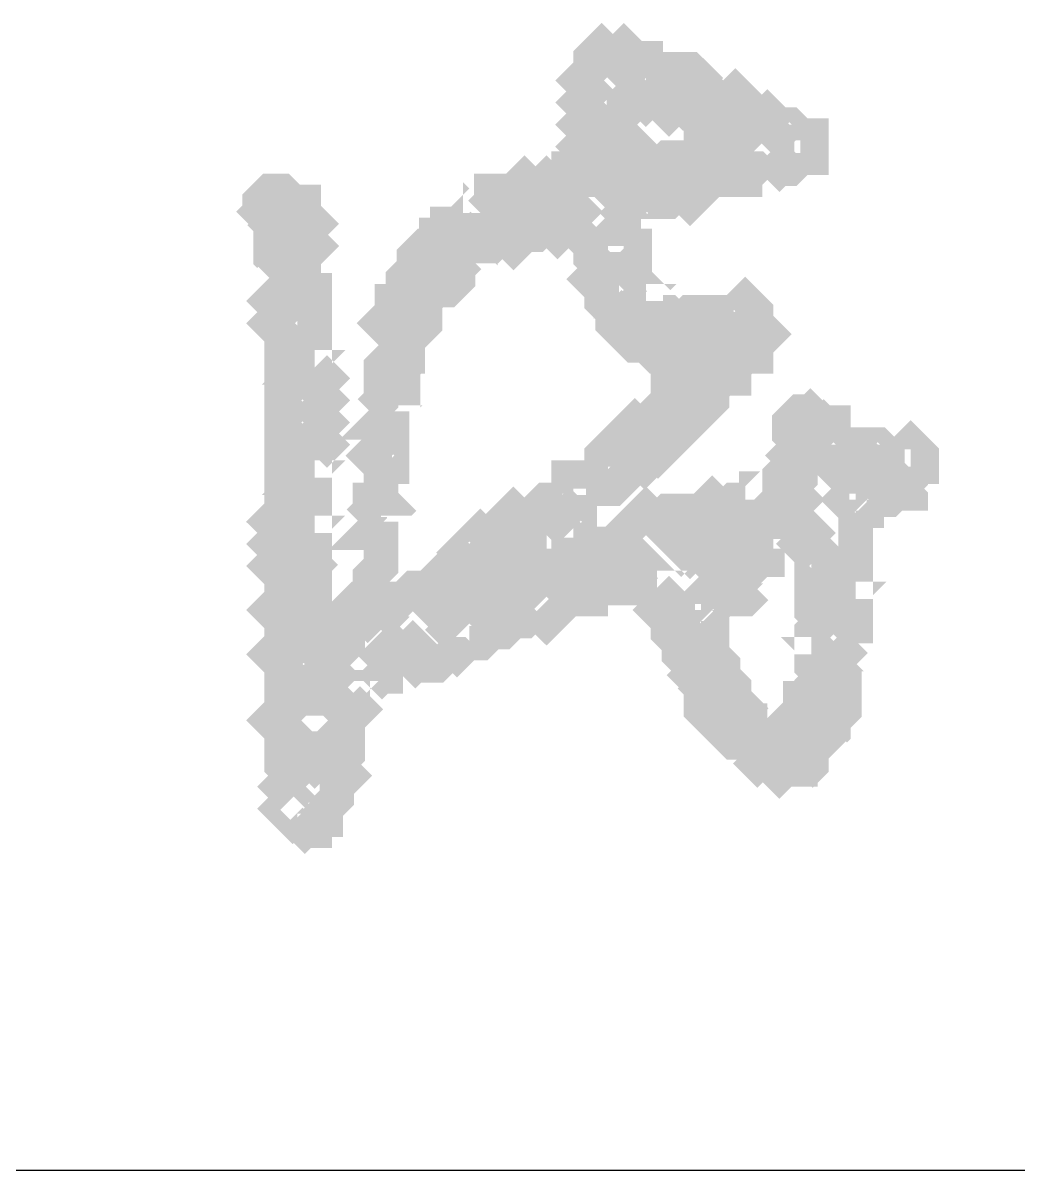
# Model space of a CAD drawing. Extents: x 37173252 to 74842692, y 59158332 to 118813339.
# Drawn here: x 37758493 to 37760801, y 59228993 to 59231654 of the extents above; entities that cross this region are included whole.
import ezdxf

# ---------------------------------------------------------------- set-up
doc = ezdxf.new("R2010")
doc.units = 0
doc.header["$LTSCALE"] = 1000
doc.header["$MEASUREMENT"] = 0
doc.layers.add('TITLIN', color=7, linetype='Continuous')
doc.layers.add('WALL', color=4, linetype='Continuous')

# ---------------------------------------------------------------- blocks, each defined once
blk = doc.blocks.new('TITLEA')
at = {"layer": 'TITLIN'}
blk.add_line((-6500, 13132.17), (0, 13132.17), dxfattribs=at)
blk = doc.blocks.new('tk')
at = {"linetype": 'Continuous', "const_width": 80}
for points in [[(39415785.3, 59200020.7), (39415759.7, 59200046.3), (39415734.1, 59200020.7), (39415734.1, 59199995.1), (39415708.5, 59199969.5), (39415734.1, 59199943.9), (39415708.5, 59199918.3), (39415734.1, 59199892.7), (39415708.5, 59199867.1), (39415734.1, 59199841.5), (39415708.5, 59199815.9), (39415734.1, 59199790.3), (39415708.5, 59199764.7)], [(39415785.3, 59200020.7), (39415810.9, 59200046.3), (39415836.5, 59200020.7)], [(39415836.5, 59200020.7), (39415810.9, 59199995.1), (39415785.3, 59200020.7)], [(39415862.1, 59199995.1), (39415862.1, 59200020.7), (39415836.5, 59200020.7)], [(39415887.7, 59199995.1), (39415913.3, 59200020.7)], [(39415836.5, 59199943.9), (39415836.5, 59199969.5), (39415862.1, 59199995.1)], [(39415862.1, 59199995.1), (39415887.7, 59199995.1)], [(39415887.7, 59199995.1), (39415913.3, 59199969.5), (39415938.9, 59199969.5)], [(39415938.9, 59199969.5), (39415938.9, 59199995.1), (39415964.5, 59199995.1), (39415990.1, 59199969.5)], [(39415990.1, 59199969.5), (39415938.9, 59199918.3)], [(39415990.1, 59199969.5), (39416041.3, 59199918.3), (39416066.9, 59199943.9)], [(39416066.9, 59199943.9), (39416041.3, 59199969.5)], [(39415810.9, 59199790.3), (39415785.3, 59199815.9), (39415810.9, 59199841.5), (39415785.3, 59199867.1), (39415810.9, 59199892.7), (39415810.9, 59199918.3), (39415836.5, 59199943.9)], [(39415836.5, 59199943.9), (39415862.1, 59199918.3), (39415887.7, 59199943.9)], [(39416066.9, 59199943.9), (39416092.5, 59199918.3), (39416092.5, 59199892.7), (39416041.3, 59199841.5)], [(39415938.9, 59199918.3), (39415913.3, 59199918.3), (39415913.3, 59199892.7), (39415887.7, 59199867.1)], [(39415938.9, 59199918.3), (39415964.5, 59199892.7), (39415990.1, 59199892.7), (39416041.3, 59199841.5)], [(39416169.3, 59199867.1), (39416143.7, 59199892.7), (39416118.1, 59199867.1)], [(39416118.1, 59199867.1), (39416066.9, 59199815.9)], [(39416169.3, 59199867.1), (39416194.9, 59199867.1), (39416220.5, 59199841.5)], [(39416220.5, 59199841.5), (39416194.9, 59199815.9), (39416169.3, 59199841.5), (39416169.3, 59199867.1)], [(39416041.3, 59199841.5), (39416015.7, 59199815.9), (39415990.1, 59199815.9), (39415990.1, 59199790.3), (39415964.5, 59199764.7)], [(39416066.9, 59199815.9), (39416041.3, 59199841.5)], [(39416220.5, 59199790.3), (39416246.1, 59199790.3), (39416246.1, 59199841.5), (39416220.5, 59199841.5)], [(39415887.7, 59199764.7), (39415862.1, 59199790.3), (39415836.5, 59199764.7), (39415810.9, 59199790.3)], [(39416066.9, 59199815.9), (39416066.9, 59199790.3), (39416041.3, 59199764.7), (39416041.3, 59199739.1)], [(39415810.9, 59199790.3), (39415759.7, 59199739.1)], [(39415964.5, 59199764.7), (39415938.9, 59199790.3), (39415913.3, 59199790.3), (39415887.7, 59199764.7)], [(39416143.7, 59199739.1), (39416169.3, 59199764.7), (39416194.9, 59199764.7), (39416220.5, 59199790.3)], [(39415606.1, 59199713.5), (39415580.5, 59199739.1), (39415554.9, 59199713.5), (39415503.7, 59199713.5), (39415503.7, 59199687.9), (39415478.1, 59199662.3)], [(39415606.1, 59199713.5), (39415631.7, 59199739.1), (39415657.3, 59199713.5), (39415682.9, 59199739.1)], [(39415708.5, 59199764.7), (39415682.9, 59199739.1)], [(39415682.9, 59199739.1), (39415682.9, 59199764.7), (39415708.5, 59199764.7)], [(39415708.5, 59199764.7), (39415734.1, 59199739.1), (39415759.7, 59199739.1)], [(39415887.7, 59199764.7), (39415862.1, 59199739.1), (39415887.7, 59199713.5), (39415887.7, 59199687.9)], [(39415964.5, 59199764.7), (39415964.5, 59199739.1), (39415938.9, 59199713.5)], [(39416041.3, 59199739.1), (39416092.5, 59199739.1), (39416092.5, 59199764.7)], [(39416092.5, 59199764.7), (39416118.1, 59199764.7), (39416143.7, 59199739.1)], [(39415682.9, 59199739.1), (39415708.5, 59199713.5)], [(39415759.7, 59199739.1), (39415785.3, 59199713.5), (39415810.9, 59199739.1)], [(39415810.9, 59199739.1), (39415836.5, 59199713.5), (39415836.5, 59199687.9)], [(39415990.1, 59199713.5), (39416015.7, 59199739.1), (39416041.3, 59199739.1)], [(39416143.7, 59199739.1), (39416143.7, 59199739.1)], [(39414966.1, 59199662.3), (39414966.1, 59199687.9), (39414991.7, 59199713.5), (39415017.3, 59199713.5), (39415042.9, 59199687.9)], [(39415529.3, 59199662.3), (39415554.9, 59199687.9), (39415580.5, 59199687.9), (39415606.1, 59199713.5)], [(39415887.7, 59199687.9), (39415913.3, 59199687.9), (39415938.9, 59199713.5)], [(39415938.9, 59199713.5), (39415964.5, 59199687.9), (39415990.1, 59199713.5)], [(39415990.1, 59199713.5), (39415990.1, 59199713.5)], [(39415042.9, 59199687.9), (39415017.3, 59199662.3), (39415042.9, 59199636.7), (39415017.3, 59199611.1), (39414991.7, 59199611.1)], [(39415042.9, 59199687.9), (39415068.5, 59199662.3)], [(39415068.5, 59199662.3), (39415068.5, 59199687.9), (39415042.9, 59199687.9)], [(39415478.1, 59199662.3), (39415478.1, 59199636.7), (39415452.5, 59199662.3), (39415426.9, 59199636.7)], [(39415682.9, 59199636.7), (39415657.3, 59199662.3), (39415631.7, 59199636.7)], [(39415682.9, 59199636.7), (39415708.5, 59199662.3), (39415734.1, 59199636.7)], [(39415836.5, 59199687.9), (39415810.9, 59199662.3), (39415836.5, 59199636.7)], [(39415836.5, 59199687.9), (39415887.7, 59199687.9)], [(39414966.1, 59199662.3), (39414940.5, 59199636.7)], [(39414991.7, 59199611.1), (39414991.7, 59199636.7), (39414966.1, 59199662.3)], [(39415068.5, 59199611.1), (39415094.1, 59199636.7), (39415068.5, 59199662.3)], [(39415580.5, 59199611.1), (39415529.3, 59199662.3)], [(39415426.9, 59199636.7), (39415401.3, 59199611.1)], [(39415401.3, 59199611.1), (39415401.3, 59199636.7), (39415426.9, 59199636.7)], [(39415426.9, 59199636.7), (39415452.5, 59199611.1)], [(39415580.5, 59199611.1), (39415606.1, 59199611.1), (39415631.7, 59199636.7)], [(39415631.7, 59199636.7), (39415657.3, 59199611.1), (39415682.9, 59199636.7)], [(39415682.9, 59199636.7), (39415734.1, 59199585.5)], [(39414991.7, 59199611.1), (39414991.7, 59199559.9), (39415017.3, 59199534.3), (39414991.7, 59199508.7)], [(39415042.9, 59199508.7), (39415068.5, 59199534.3), (39415068.5, 59199559.9), (39415094.1, 59199585.5), (39415068.5, 59199611.1)], [(39415401.3, 59199611.1), (39415375.7, 59199585.5)], [(39415375.7, 59199585.5), (39415375.7, 59199611.1), (39415401.3, 59199611.1)], [(39415452.5, 59199611.1), (39415426.9, 59199585.5), (39415452.5, 59199559.9)], [(39415452.5, 59199611.1), (39415478.1, 59199585.5), (39415503.7, 59199585.5), (39415529.3, 59199611.1)], [(39415529.3, 59199611.1), (39415554.9, 59199585.5), (39415580.5, 59199611.1)], [(39415810.9, 59199585.5), (39415810.9, 59199611.1), (39415785.3, 59199611.1), (39415759.7, 59199585.5), (39415785.3, 59199559.9), (39415759.7, 59199534.3)], [(39415273.3, 59199380.7), (39415247.7, 59199406.3), (39415273.3, 59199431.9), (39415273.3, 59199457.5), (39415298.9, 59199457.5), (39415298.9, 59199508.7), (39415324.5, 59199534.3), (39415324.5, 59199559.9), (39415350.1, 59199585.5), (39415375.7, 59199585.5)], [(39415375.7, 59199483.1), (39415375.7, 59199508.7), (39415401.3, 59199534.3), (39415401.3, 59199559.9), (39415375.7, 59199585.5)], [(39415734.1, 59199585.5), (39415734.1, 59199559.9), (39415759.7, 59199534.3)], [(39415836.5, 59199508.7), (39415836.5, 59199585.5), (39415810.9, 59199585.5)], [(39415452.5, 59199559.9), (39415426.9, 59199534.3), (39415426.9, 59199508.7), (39415401.3, 59199483.1), (39415375.7, 59199483.1)], [(39415452.5, 59199559.9), (39415452.5, 59199559.9)], [(39415759.7, 59199534.3), (39415734.1, 59199508.7), (39415759.7, 59199483.1), (39415759.7, 59199457.5), (39415785.3, 59199431.9), (39415785.3, 59199406.3), (39415810.9, 59199380.7)], [(39415042.9, 59199508.7), (39414991.7, 59199457.5), (39415017.3, 59199431.9)], [(39415068.5, 59199483.1), (39415068.5, 59199508.7), (39415042.9, 59199508.7)], [(39415862.1, 59199457.5), (39415836.5, 59199457.5), (39415862.1, 59199483.1), (39415836.5, 59199508.7)], [(39415836.5, 59199508.7), (39415810.9, 59199483.1)], [(39415017.3, 59199431.9), (39415068.5, 59199483.1)], [(39415068.5, 59199483.1), (39415094.1, 59199483.1), (39415094.1, 59199355.1)], [(39415375.7, 59199483.1), (39415350.1, 59199457.5), (39415350.1, 59199431.9)], [(39416041.3, 59199406.3), (39416041.3, 59199431.9), (39416066.9, 59199431.9), (39416092.5, 59199457.5), (39416118.1, 59199431.9), (39416118.1, 59199406.3)], [(39415887.7, 59199431.9), (39415862.1, 59199431.9), (39415862.1, 59199457.5)], [(39415017.3, 59199329.5), (39415017.3, 59199380.7), (39414991.7, 59199406.3), (39415017.3, 59199431.9)], [(39415324.5, 59199431.9), (39415273.3, 59199380.7)], [(39415324.5, 59199431.9), (39415350.1, 59199431.9)], [(39415350.1, 59199431.9), (39415324.5, 59199431.9)], [(39415324.5, 59199380.7), (39415350.1, 59199406.3), (39415350.1, 59199431.9)], [(39415862.1, 59199355.1), (39415862.1, 59199380.7), (39415887.7, 59199406.3), (39415887.7, 59199431.9)], [(39415887.7, 59199431.9), (39415913.3, 59199431.9), (39415938.9, 59199406.3)], [(39416041.3, 59199406.3), (39415990.1, 59199406.3), (39415990.1, 59199431.9), (39415964.5, 59199431.9), (39415938.9, 59199406.3)], [(39415273.3, 59199380.7), (39415273.3, 59199380.7)], [(39415273.3, 59199329.5), (39415324.5, 59199380.7)], [(39415810.9, 59199380.7), (39415836.5, 59199406.3)], [(39415810.9, 59199380.7), (39415810.9, 59199380.7)], [(39415810.9, 59199380.7), (39415836.5, 59199355.1), (39415862.1, 59199355.1)], [(39415913.3, 59199329.5), (39415964.5, 59199380.7)], [(39415964.5, 59199380.7), (39415938.9, 59199406.3)], [(39415938.9, 59199406.3), (39415964.5, 59199380.7)], [(39415964.5, 59199380.7), (39416015.7, 59199329.5), (39415990.1, 59199303.9)], [(39415990.1, 59199201.5), (39416015.7, 59199227.1), (39416015.7, 59199252.7), (39416041.3, 59199278.3), (39416066.9, 59199278.3), (39416066.9, 59199303.9), (39416092.5, 59199329.5), (39416118.1, 59199329.5), (39416118.1, 59199355.1), (39416143.7, 59199380.7), (39416118.1, 59199406.3)], [(39416092.5, 59199406.3), (39416066.9, 59199380.7), (39416041.3, 59199406.3)], [(39416092.5, 59199406.3), (39416118.1, 59199406.3)], [(39416118.1, 59199406.3), (39416092.5, 59199406.3)], [(39415094.1, 59199303.9), (39415068.5, 59199303.9), (39415094.1, 59199329.5), (39415094.1, 59199355.1)], [(39415094.1, 59199355.1), (39415068.5, 59199355.1), (39415042.9, 59199329.5), (39415017.3, 59199329.5)], [(39415913.3, 59199329.5), (39415887.7, 59199329.5), (39415862.1, 59199355.1)], [(39415017.3, 59199329.5), (39415017.3, 59199201.5)], [(39415273.3, 59199329.5), (39415247.7, 59199303.9), (39415247.7, 59199227.1), (39415222.1, 59199201.5)], [(39415298.9, 59199303.9), (39415273.3, 59199329.5)], [(39415298.9, 59199303.9), (39415324.5, 59199329.5), (39415350.1, 59199329.5)], [(39415990.1, 59199303.9), (39415964.5, 59199329.5), (39415938.9, 59199303.9), (39415913.3, 59199329.5)], [(39415094.1, 59199252.7), (39415119.7, 59199278.3), (39415094.1, 59199303.9)], [(39415273.3, 59199201.5), (39415298.9, 59199227.1), (39415298.9, 59199303.9)], [(39415990.1, 59199303.9), (39415938.9, 59199252.7)], [(39415094.1, 59199252.7), (39415042.9, 59199201.5)], [(39415094.1, 59199201.5), (39415119.7, 59199227.1), (39415094.1, 59199252.7)], [(39415938.9, 59199252.7), (39415913.3, 59199252.7), (39415913.3, 59199227.1)], [(39415938.9, 59199252.7), (39415964.5, 59199227.1)], [(39415913.3, 59199227.1), (39415887.7, 59199201.5), (39415887.7, 59199175.9), (39415862.1, 59199150.3)], [(39415913.3, 59199227.1), (39415964.5, 59199175.9)], [(39416246.1, 59199201.5), (39416271.7, 59199227.1)], [(39415042.9, 59199201.5), (39415017.3, 59199201.5)], [(39415017.3, 59199201.5), (39415042.9, 59199201.5)], [(39415017.3, 59199073.5), (39415017.3, 59199201.5)], [(39415042.9, 59199201.5), (39415094.1, 59199150.3)], [(39415094.1, 59199150.3), (39415119.7, 59199175.9), (39415094.1, 59199201.5)], [(39415273.3, 59199175.9), (39415247.7, 59199175.9), (39415273.3, 59199201.5)], [(39415273.3, 59199201.5), (39415273.3, 59199175.9)], [(39415964.5, 59199175.9), (39415990.1, 59199201.5)], [(39415990.1, 59199201.5), (39415990.1, 59199201.5)], [(39416246.1, 59199201.5), (39416220.5, 59199201.5), (39416194.9, 59199175.9), (39416194.9, 59199150.3), (39416220.5, 59199124.7), (39416194.9, 59199099.1), (39416220.5, 59199073.5), (39416220.5, 59199047.9), (39416194.9, 59199022.3)], [(39416322.9, 59199124.7), (39416322.9, 59199099.1), (39416297.3, 59199073.5), (39416271.7, 59199099.1), (39416297.3, 59199124.7), (39416297.3, 59199175.9), (39416271.7, 59199175.9), (39416246.1, 59199201.5)], [(39415273.3, 59199124.7), (39415273.3, 59199175.9)], [(39415785.3, 59199124.7), (39415836.5, 59199175.9), (39415862.1, 59199150.3)], [(39415964.5, 59199175.9), (39415862.1, 59199073.5)], [(39415094.1, 59199150.3), (39415119.7, 59199124.7), (39415094.1, 59199099.1)], [(39415862.1, 59199150.3), (39415810.9, 59199099.1), (39415785.3, 59199124.7)], [(39416476.5, 59199073.5), (39416502.1, 59199073.5), (39416502.1, 59199099.1), (39416476.5, 59199124.7), (39416450.9, 59199099.1), (39416425.3, 59199099.1)], [(39415273.3, 59199124.7), (39415247.7, 59199124.7), (39415222.1, 59199099.1), (39415247.7, 59199073.5)], [(39415247.7, 59199073.5), (39415273.3, 59199073.5), (39415273.3, 59199124.7)], [(39415785.3, 59199124.7), (39415759.7, 59199099.1), (39415759.7, 59199073.5)], [(39416374.1, 59199124.7), (39416322.9, 59199124.7)], [(39416374.1, 59199124.7), (39416399.7, 59199124.7), (39416425.3, 59199099.1)], [(39416425.3, 59199099.1), (39416399.7, 59199073.5), (39416374.1, 59199099.1), (39416374.1, 59199124.7)], [(39415094.1, 59199047.9), (39415068.5, 59199047.9), (39415094.1, 59199073.5), (39415094.1, 59199099.1)], [(39415094.1, 59199099.1), (39415068.5, 59199099.1), (39415042.9, 59199073.5), (39415017.3, 59199073.5)], [(39415017.3, 59199073.5), (39415017.3, 59198971.1), (39414991.7, 59198945.5), (39415017.3, 59198919.9), (39414991.7, 59198894.3), (39415017.3, 59198868.7)], [(39415247.7, 59198996.7), (39415247.7, 59199073.5)], [(39415862.1, 59199073.5), (39415836.5, 59199073.5), (39415810.9, 59199047.9)], [(39415862.1, 59199073.5), (39415887.7, 59199047.9)], [(39416092.5, 59198996.7), (39416092.5, 59198971.1), (39416118.1, 59198996.7), (39416118.1, 59199022.3), (39416143.7, 59199022.3), (39416169.3, 59199047.9), (39416194.9, 59199022.3)], [(39416450.9, 59199022.3), (39416476.5, 59199047.9), (39416476.5, 59199073.5)], [(39415094.1, 59198919.9), (39415068.5, 59198919.9), (39415094.1, 59198945.5), (39415094.1, 59199047.9)], [(39415734.1, 59199022.3), (39415734.1, 59199047.9), (39415682.9, 59199047.9), (39415682.9, 59199022.3)], [(39415810.9, 59199047.9), (39415785.3, 59199022.3), (39415734.1, 59199022.3)], [(39415810.9, 59199047.9), (39415810.9, 59199047.9)], [(39416374.1, 59198996.7), (39416348.5, 59199022.3), (39416322.9, 59198996.7), (39416348.5, 59198971.1)], [(39415682.9, 59199022.3), (39415708.5, 59198996.7), (39415708.5, 59198971.1), (39415682.9, 59198971.1)], [(39415938.9, 59198971.1), (39415990.1, 59198971.1), (39416015.7, 59198996.7), (39416041.3, 59198971.1), (39416066.9, 59198996.7), (39416092.5, 59198996.7)], [(39416194.9, 59198971.1), (39416169.3, 59198996.7), (39416143.7, 59198971.1)], [(39416194.9, 59199022.3), (39416220.5, 59198996.7), (39416194.9, 59198971.1)], [(39416374.1, 59198996.7), (39416425.3, 59198996.7), (39416450.9, 59199022.3)], [(39416450.9, 59199022.3), (39416476.5, 59198996.7), (39416476.5, 59198971.1)], [(39415247.7, 59198996.7), (39415222.1, 59198996.7), (39415222.1, 59198971.1), (39415196.5, 59198945.5)], [(39415247.7, 59198945.5), (39415273.3, 59198971.1), (39415247.7, 59198996.7)], [(39415426.9, 59198868.7), (39415478.1, 59198919.9), (39415503.7, 59198894.3), (39415529.3, 59198919.9), (39415529.3, 59198945.5), (39415554.9, 59198971.1), (39415580.5, 59198945.5)], [(39415682.9, 59198971.1), (39415657.3, 59198996.7), (39415631.7, 59198996.7), (39415580.5, 59198945.5)], [(39415785.3, 59198894.3), (39415862.1, 59198971.1), (39415887.7, 59198945.5)], [(39416348.5, 59198971.1), (39416374.1, 59198971.1), (39416374.1, 59198996.7)], [(39415682.9, 59198971.1), (39415657.3, 59198945.5), (39415682.9, 59198919.9)], [(39415938.9, 59198971.1), (39415913.3, 59198971.1), (39415887.7, 59198945.5)], [(39415938.9, 59198894.3), (39415964.5, 59198868.7), (39415990.1, 59198894.3), (39415938.9, 59198945.5), (39415938.9, 59198971.1)], [(39416118.1, 59198945.5), (39416143.7, 59198971.1)], [(39416143.7, 59198971.1), (39416143.7, 59198945.5), (39416118.1, 59198945.5)], [(39416194.9, 59198971.1), (39416194.9, 59198945.5), (39416220.5, 59198945.5), (39416246.1, 59198919.9), (39416220.5, 59198894.3), (39416246.1, 59198868.7)], [(39416348.5, 59198766.3), (39416322.9, 59198766.3), (39416348.5, 59198791.9), (39416348.5, 59198971.1)], [(39415247.7, 59198919.9), (39415222.1, 59198919.9), (39415247.7, 59198945.5)], [(39415247.7, 59198945.5), (39415247.7, 59198919.9)], [(39415580.5, 59198945.5), (39415554.9, 59198919.9), (39415554.9, 59198894.3)], [(39415580.5, 59198945.5), (39415606.1, 59198919.9), (39415631.7, 59198919.9)], [(39415887.7, 59198945.5), (39415938.9, 59198894.3)], [(39416118.1, 59198945.5), (39416118.1, 59198919.9), (39416092.5, 59198919.9), (39416066.9, 59198894.3), (39416041.3, 59198919.9), (39416015.7, 59198894.3)], [(39415094.1, 59198868.7), (39415094.1, 59198919.9)], [(39415222.1, 59198766.3), (39415222.1, 59198817.5), (39415247.7, 59198843.1), (39415247.7, 59198919.9)], [(39415042.9, 59198894.3), (39415017.3, 59198868.7)], [(39415017.3, 59198868.7), (39415042.9, 59198894.3)], [(39415042.9, 59198894.3), (39415068.5, 59198868.7), (39415094.1, 59198868.7)], [(39415529.3, 59198868.7), (39415554.9, 59198894.3)], [(39415554.9, 59198894.3), (39415580.5, 59198894.3), (39415580.5, 59198868.7), (39415554.9, 59198843.1), (39415529.3, 59198868.7)], [(39415734.1, 59198868.7), (39415734.1, 59198894.3), (39415785.3, 59198894.3)], [(39415785.3, 59198894.3), (39415785.3, 59198868.7), (39415810.9, 59198843.1), (39415836.5, 59198868.7), (39415862.1, 59198843.1)], [(39416015.7, 59198894.3), (39416015.7, 59198843.1), (39416041.3, 59198817.5), (39416066.9, 59198843.1), (39416092.5, 59198817.5)], [(39415017.3, 59198817.5), (39414991.7, 59198843.1), (39415017.3, 59198868.7)], [(39415094.1, 59198868.7), (39415094.1, 59198843.1), (39415119.7, 59198817.5)], [(39415426.9, 59198868.7), (39415375.7, 59198817.5), (39415350.1, 59198843.1)], [(39415478.1, 59198868.7), (39415452.5, 59198843.1), (39415426.9, 59198868.7)], [(39415529.3, 59198868.7), (39415503.7, 59198843.1), (39415478.1, 59198868.7)], [(39415682.9, 59198843.1), (39415682.9, 59198868.7), (39415734.1, 59198868.7)], [(39415734.1, 59198868.7), (39415785.3, 59198817.5)], [(39416246.1, 59198817.5), (39416271.7, 59198817.5), (39416297.3, 59198843.1), (39416271.7, 59198868.7), (39416246.1, 59198868.7)], [(39416246.1, 59198868.7), (39416246.1, 59198817.5)], [(39415606.1, 59198843.1), (39415580.5, 59198817.5), (39415554.9, 59198817.5)], [(39415606.1, 59198843.1), (39415631.7, 59198817.5)], [(39415631.7, 59198817.5), (39415631.7, 59198843.1), (39415606.1, 59198843.1)], [(39415682.9, 59198843.1), (39415657.3, 59198817.5), (39415631.7, 59198817.5)], [(39415682.9, 59198766.3), (39415682.9, 59198791.9), (39415708.5, 59198817.5), (39415682.9, 59198843.1)], [(39415887.7, 59198791.9), (39415862.1, 59198791.9), (39415887.7, 59198817.5), (39415862.1, 59198843.1)], [(39415862.1, 59198843.1), (39415836.5, 59198817.5), (39415810.9, 59198817.5)], [(39416092.5, 59198817.5), (39416118.1, 59198843.1), (39416143.7, 59198843.1), (39416143.7, 59198817.5)], [(39415017.3, 59198817.5), (39415017.3, 59198766.3)], [(39415068.5, 59198791.9), (39415042.9, 59198817.5), (39415017.3, 59198817.5)], [(39415478.1, 59198817.5), (39415452.5, 59198791.9), (39415452.5, 59198766.3), (39415426.9, 59198740.7)], [(39415478.1, 59198817.5), (39415503.7, 59198817.5)], [(39415503.7, 59198817.5), (39415478.1, 59198817.5)], [(39415478.1, 59198766.3), (39415503.7, 59198766.3), (39415503.7, 59198817.5)], [(39415554.9, 59198817.5), (39415554.9, 59198791.9), (39415529.3, 59198791.9), (39415529.3, 59198740.7)], [(39415606.1, 59198740.7), (39415631.7, 59198715.1), (39415657.3, 59198740.7), (39415606.1, 59198791.9), (39415580.5, 59198766.3), (39415606.1, 59198740.7)], [(39415785.3, 59198817.5), (39415759.7, 59198791.9), (39415734.1, 59198791.9)], [(39415785.3, 59198817.5), (39415810.9, 59198817.5)], [(39415810.9, 59198817.5), (39415785.3, 59198817.5)], [(39416092.5, 59198817.5), (39416118.1, 59198791.9)], [(39416246.1, 59198817.5), (39416246.1, 59198740.7), (39416271.7, 59198715.1)], [(39415017.3, 59198766.3), (39415042.9, 59198766.3), (39415068.5, 59198791.9)], [(39415068.5, 59198791.9), (39415094.1, 59198791.9), (39415094.1, 59198715.1), (39415068.5, 59198689.5)], [(39415350.1, 59198791.9), (39415324.5, 59198791.9), (39415298.9, 59198766.3)], [(39415375.7, 59198740.7), (39415350.1, 59198766.3), (39415350.1, 59198791.9)], [(39415375.7, 59198740.7), (39415426.9, 59198791.9)], [(39415734.1, 59198791.9), (39415734.1, 59198766.3), (39415682.9, 59198766.3)], [(39415964.5, 59198587.1), (39415964.5, 59198612.7), (39415938.9, 59198638.3), (39415938.9, 59198663.9), (39415913.3, 59198689.5), (39415913.3, 59198715.1), (39415887.7, 59198740.7), (39415913.3, 59198766.3), (39415887.7, 59198791.9)], [(39415990.1, 59198715.1), (39415964.5, 59198740.7), (39415990.1, 59198766.3), (39416015.7, 59198740.7)], [(39416118.1, 59198791.9), (39416092.5, 59198766.3), (39416041.3, 59198766.3), (39416015.7, 59198740.7)], [(39416118.1, 59198791.9), (39416118.1, 59198791.9)], [(39415017.3, 59198715.1), (39414991.7, 59198740.7), (39415017.3, 59198766.3)], [(39415222.1, 59198766.3), (39415196.5, 59198766.3), (39415170.9, 59198740.7), (39415196.5, 59198715.1), (39415170.9, 59198689.5)], [(39415247.7, 59198715.1), (39415222.1, 59198740.7), (39415222.1, 59198766.3)], [(39415298.9, 59198766.3), (39415273.3, 59198766.3), (39415273.3, 59198740.7), (39415247.7, 59198715.1)], [(39415298.9, 59198766.3), (39415324.5, 59198740.7)], [(39415503.7, 59198689.5), (39415503.7, 59198715.1), (39415478.1, 59198740.7), (39415478.1, 59198766.3)], [(39416271.7, 59198715.1), (39416297.3, 59198740.7), (39416322.9, 59198715.1), (39416348.5, 59198715.1)], [(39416348.5, 59198715.1), (39416348.5, 59198766.3)], [(39415426.9, 59198740.7), (39415401.3, 59198715.1), (39415375.7, 59198740.7)], [(39415529.3, 59198740.7), (39415554.9, 59198740.7), (39415554.9, 59198715.1)], [(39415554.9, 59198715.1), (39415580.5, 59198715.1), (39415606.1, 59198740.7)], [(39416015.7, 59198740.7), (39416015.7, 59198715.1), (39415990.1, 59198715.1)], [(39415017.3, 59198715.1), (39415042.9, 59198715.1), (39415068.5, 59198689.5)], [(39415017.3, 59198663.9), (39415017.3, 59198715.1)], [(39415068.5, 59198689.5), (39415042.9, 59198663.9), (39415017.3, 59198663.9)], [(39415119.7, 59198663.9), (39415094.1, 59198689.5), (39415068.5, 59198689.5)], [(39415119.7, 59198663.9), (39415145.3, 59198689.5), (39415170.9, 59198689.5)], [(39415170.9, 59198689.5), (39415170.9, 59198663.9), (39415145.3, 59198638.3), (39415119.7, 59198663.9)], [(39415247.7, 59198715.1), (39415247.7, 59198689.5), (39415273.3, 59198663.9), (39415247.7, 59198638.3), (39415222.1, 59198663.9)], [(39415401.3, 59198638.3), (39415375.7, 59198663.9), (39415350.1, 59198638.3), (39415324.5, 59198663.9), (39415350.1, 59198689.5)], [(39415503.7, 59198689.5), (39415478.1, 59198663.9), (39415452.5, 59198663.9)], [(39415554.9, 59198715.1), (39415529.3, 59198689.5), (39415503.7, 59198689.5)], [(39415990.1, 59198715.1), (39415990.1, 59198689.5), (39416015.7, 59198663.9), (39416015.7, 59198638.3), (39416041.3, 59198612.7), (39416041.3, 59198587.1), (39416066.9, 59198561.5), (39416066.9, 59198535.9), (39416118.1, 59198484.7)], [(39416246.1, 59198638.3), (39416271.7, 59198638.3), (39416246.1, 59198663.9), (39416246.1, 59198689.5), (39416271.7, 59198715.1)], [(39416348.5, 59198715.1), (39416348.5, 59198663.9)], [(39415017.3, 59198663.9), (39414991.7, 59198638.3), (39415017.3, 59198612.7)], [(39415350.1, 59198612.7), (39415375.7, 59198612.7), (39415401.3, 59198638.3)], [(39415401.3, 59198638.3), (39415426.9, 59198638.3), (39415452.5, 59198612.7)], [(39416271.7, 59198587.1), (39416246.1, 59198612.7), (39416246.1, 59198638.3)], [(39416297.3, 59198612.7), (39416322.9, 59198638.3), (39416348.5, 59198612.7)], [(39415042.9, 59198587.1), (39415068.5, 59198612.7), (39415094.1, 59198587.1)], [(39415298.9, 59198587.1), (39415324.5, 59198612.7), (39415350.1, 59198612.7)], [(39416271.7, 59198587.1), (39416297.3, 59198612.7)], [(39416297.3, 59198612.7), (39416322.9, 59198587.1), (39416322.9, 59198510.3), (39416297.3, 59198484.7)], [(39415042.9, 59198587.1), (39415017.3, 59198587.1), (39415017.3, 59198510.3), (39414991.7, 59198484.7), (39415017.3, 59198459.1), (39415017.3, 59198382.3), (39415042.9, 59198356.7), (39415017.3, 59198331.1), (39415042.9, 59198305.5)], [(39415094.1, 59198587.1), (39415068.5, 59198561.5), (39415042.9, 59198587.1)], [(39415170.9, 59198561.5), (39415145.3, 59198587.1), (39415119.7, 59198561.5), (39415094.1, 59198587.1)], [(39415222.1, 59198561.5), (39415247.7, 59198587.1), (39415298.9, 59198587.1)], [(39415298.9, 59198587.1), (39415298.9, 59198587.1)], [(39415964.5, 59198587.1), (39415938.9, 59198561.5)], [(39416041.3, 59198459.1), (39415990.1, 59198510.3), (39415990.1, 59198561.5), (39415964.5, 59198587.1)], [(39416246.1, 59198535.9), (39416246.1, 59198561.5), (39416271.7, 59198587.1)], [(39415170.9, 59198535.9), (39415145.3, 59198535.9), (39415170.9, 59198561.5)], [(39415170.9, 59198561.5), (39415222.1, 59198561.5)], [(39415222.1, 59198561.5), (39415222.1, 59198561.5)], [(39415145.3, 59198382.3), (39415170.9, 59198407.9), (39415170.9, 59198484.7), (39415196.5, 59198510.3), (39415170.9, 59198535.9)], [(39416246.1, 59198535.9), (39416220.5, 59198510.3)], [(39416220.5, 59198510.3), (39416220.5, 59198535.9), (39416246.1, 59198535.9)], [(39415094.1, 59198459.1), (39415119.7, 59198484.7), (39415094.1, 59198510.3), (39415068.5, 59198484.7), (39415094.1, 59198459.1)], [(39416169.3, 59198459.1), (39416220.5, 59198510.3)], [(39416297.3, 59198484.7), (39416271.7, 59198510.3), (39416246.1, 59198484.7), (39416220.5, 59198510.3)], [(39416118.1, 59198484.7), (39416118.1, 59198459.1), (39416092.5, 59198433.5), (39416066.9, 59198433.5), (39416041.3, 59198459.1)], [(39416118.1, 59198484.7), (39416143.7, 59198484.7)], [(39416297.3, 59198484.7), (39416297.3, 59198459.1), (39416271.7, 59198433.5), (39416297.3, 59198407.9)], [(39415145.3, 59198382.3), (39415119.7, 59198407.9), (39415094.1, 59198382.3), (39415068.5, 59198407.9), (39415094.1, 59198433.5), (39415094.1, 59198459.1)], [(39416041.3, 59198459.1), (39416041.3, 59198459.1)], [(39416143.7, 59198433.5), (39416169.3, 59198459.1)], [(39416169.3, 59198459.1), (39416194.9, 59198433.5), (39416169.3, 59198407.9)], [(39416118.1, 59198382.3), (39416118.1, 59198407.9), (39416143.7, 59198433.5)], [(39416143.7, 59198433.5), (39416169.3, 59198407.9)], [(39416169.3, 59198407.9), (39416143.7, 59198382.3), (39416118.1, 59198382.3)], [(39416194.9, 59198382.3), (39416169.3, 59198407.9)], [(39416246.1, 59198407.9), (39416220.5, 59198407.9), (39416194.9, 59198382.3)], [(39416220.5, 59198356.7), (39416246.1, 59198382.3), (39416246.1, 59198407.9)], [(39415119.7, 59198279.9), (39415145.3, 59198305.5), (39415145.3, 59198331.1), (39415170.9, 59198356.7), (39415145.3, 59198382.3)], [(39416118.1, 59198382.3), (39416092.5, 59198356.7)], [(39416194.9, 59198382.3), (39416143.7, 59198331.1)], [(39416220.5, 59198331.1), (39416220.5, 59198356.7)], [(39415042.9, 59198305.5), (39415068.5, 59198279.9), (39415042.9, 59198254.3), (39415017.3, 59198279.9), (39415042.9, 59198305.5)], [(39415119.7, 59198279.9), (39415094.1, 59198305.5)], [(39415094.1, 59198254.3), (39415119.7, 59198254.3), (39415119.7, 59198279.9)], [(39415094.1, 59198254.3), (39415068.5, 59198228.7)], [(39415068.5, 59198228.7), (39415094.1, 59198228.7), (39415094.1, 59198254.3)], [(39415042.9, 59198203.1), (39415068.5, 59198228.7)]]:
    blk.add_lwpolyline(points, dxfattribs=at)
at = {"xscale": 5.000000000000001, "yscale": 5.000000000000001, "zscale": 5.000000000000001}
blk.add_blockref('TITLEA', (39418676.1, 59131780.7), dxfattribs=at)

msp = doc.modelspace()

# ---------------------------------------------------------------- block references
at = {"layer": 'WALL'}
msp.add_blockref('tk', (-1655924.43, 31550.97), dxfattribs=at)

doc.saveas('drawing.dxf')
